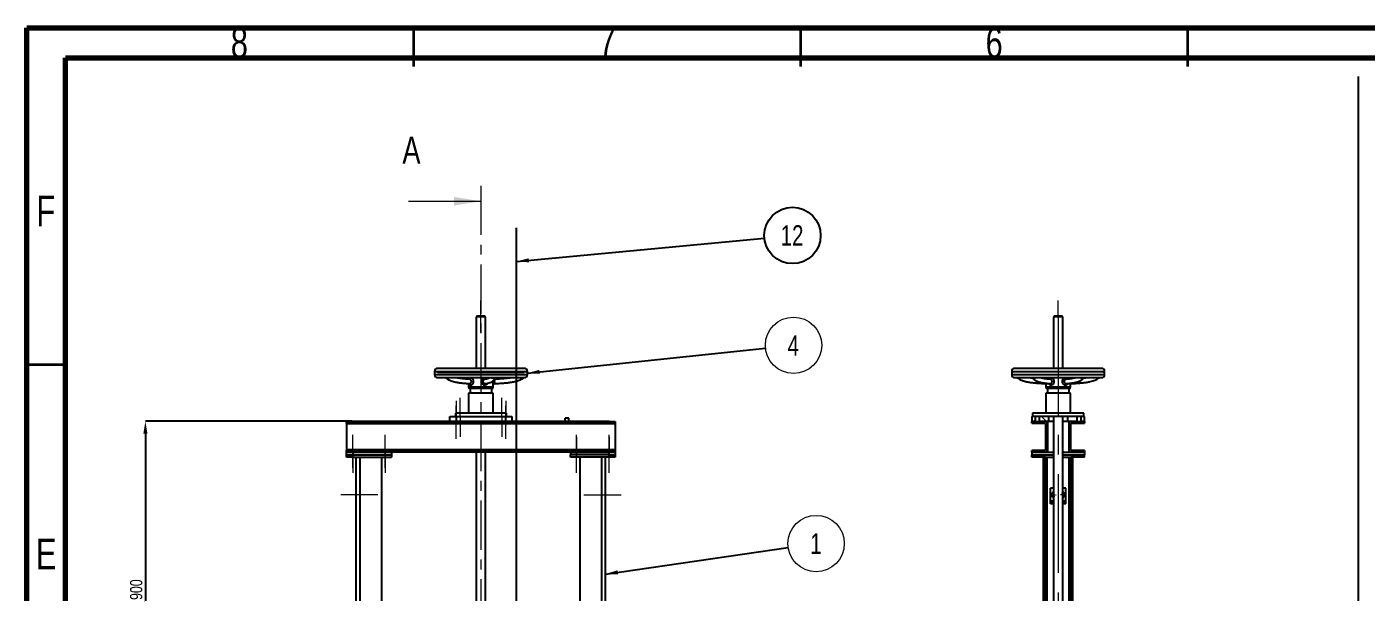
# Model space of a CAD drawing. Header units: millimetres. Extents: x 15 to 1268, y -316 to 292.
# Drawn here: x 442.2 to 615.3, y 216.2 to 289.2 of the extents above; entities that cross this region are included whole.
import ezdxf

# ---------------------------------------------------------------- set-up
doc = ezdxf.new("R2010")
doc.units = ezdxf.units.MM
doc.header["$PDSIZE"] = -1
doc.linetypes.add('CENTER', pattern=[10.16, 6.35, -1.27, 1.27, -1.27])
doc.linetypes.add('CENTERX2', pattern=[20.32, 12.7, -2.54, 2.54, -2.54])
doc.layers.add('BOLD', color=7, linetype='Continuous', lineweight=25)
doc.layers.add('FORMAT', color=7, linetype='Continuous')
doc.styles.add('SLDTEXTSTYLE0', font='TXT', dxfattribs={"width": 0.75})
doc.dimstyles.new('SLDDIMSTYLE0', dxfattribs={"dimtxt": 0.18, "dimasz": 1.5875, "dimexe": 0, "dimexo": 0.0625, "dimgap": 0, "dimtad": 0, "dimtih": 1, "dimtoh": 1, "dimdec": 0, "dimrnd": 1e-09, "dimzin": 0, "dimdsep": 46, "dimtxsty": 'Standard', "dimsah": 1, "dimcen": 0.09, "dimadec": 0, "dimazin": 0, "dimtfac": 1.5875, "dimtdec": 0, "dimtofl": 0, "dimtmove": 0, "dimatfit": 3, "dimfxl": 1, "dimfrac": 2, "dimtolj": 1, "dimtzin": 0, "dimarcsym": 0})
doc.dimstyles.new('SLDDIMSTYLE2', dxfattribs={"dimtxt": 1.5875, "dimasz": 1.5875, "dimexe": 0, "dimexo": 0.0625, "dimgap": 0.396875, "dimtad": 1, "dimdec": 0, "dimlfac": 25, "dimrnd": 1e-09, "dimzin": 12, "dimdsep": 46, "dimtxsty": 'SLDTEXTSTYLE0', "dimsah": 1, "dimcen": 0.09, "dimadec": 0, "dimazin": 3, "dimtfac": 1, "dimtdec": 0, "dimtofl": 0, "dimtmove": 0, "dimatfit": 3, "dimfxl": 1, "dimfrac": 2, "dimtolj": 1, "dimtzin": 12, "dimarcsym": 0})

# ---------------------------------------------------------------- blocks, each defined once
blk = doc.blocks.new('*D739')
at = {"layer": 'Defpoints', "color": 0}
for p in [(484.35, 238.3), (457.56, 202.3), (475.91, 202.3)]:
    blk.add_point(p, dxfattribs=at)
at = {"layer": 'FORMAT', "color": 0, "lineweight": -2}
for p, q in [((484.28, 238.3), (457.56, 238.3)), ((457.56, 236.71), (457.56, 203.88)), ((475.84, 202.3), (457.56, 202.3))]:
    blk.add_line(p, q, dxfattribs=at)
at = {"layer": 'FORMAT', "color": 0}
for points in [[(457.3, 236.71), (457.83, 236.71), (457.56, 238.3)], [(457.3, 203.88), (457.83, 203.88), (457.56, 202.3)]]:
    blk.add_solid(points, dxfattribs=at)
at = {"layer": 'FORMAT', "color": 0, "insert": (455.58, 216.57), "char_height": 1.587, "attachment_point": 2, "rotation": 90, "style": 'SLDTEXTSTYLE0'}
blk.add_mtext('\\A1;900', dxfattribs=at)
blk = doc.blocks.new('SW_NOTE_0_15')
at = {"color": 0, "linetype": 'Continuous', "lineweight": 0}
blk.add_circle((3.6, 0.52), 3.64, dxfattribs=at)
at = {"color": 0, "linetype": 'Continuous', "lineweight": 0, "insert": (3.58, 1.84), "char_height": 2.65, "attachment_point": 2, "style": 'SLDTEXTSTYLE0'}
blk.add_mtext('1', dxfattribs=at)
blk = doc.blocks.new('SW_NOTE_0_17')
at = {"color": 0, "linetype": 'Continuous', "lineweight": 0}
blk.add_circle((3.62, 0.38), 3.64, dxfattribs=at)
at = {"color": 0, "linetype": 'Continuous', "lineweight": 0, "insert": (3.59, 1.69), "char_height": 2.65, "attachment_point": 2, "style": 'SLDTEXTSTYLE0'}
blk.add_mtext('4', dxfattribs=at)
blk = doc.blocks.new('SW_NOTE_0_18')
at = {"layer": 'FORMAT', "color": 0}
blk.add_circle((3.62, 0.34), 3.64, dxfattribs=at)
at = {"layer": 'FORMAT', "color": 0, "insert": (3.57, 1.66), "char_height": 2.646, "attachment_point": 2, "style": 'SLDTEXTSTYLE0'}
blk.add_mtext('12', dxfattribs=at)
blk = doc.blocks.new('SW_HATCH_0')
at = {"color": 0, "linetype": 'Continuous', "lineweight": 18}
for p, q in [((5.49, 104.64), (6.13, 104)), ((9.71, 104), (9.47, 103.76)), ((9.28, 103.57), (9.04, 103.33)), ((6.24, 100.53), (5.98, 100.27)), ((5.96, 100.26), (5.71, 100)), ((10.44, 100.24), (10.2, 100)), ((8.29, 30), (8.44, 29.86)), ((6.84, 29.21), (7.02, 29.03)), ((8.26, 27.79), (8.44, 27.61)), ((8.65, 28.85), (8.44, 28.64)), ((6.64, 27.17), (6.92, 26.88)), ((8.85, 27.2), (9.17, 26.88)), ((9.49, 27.45), (9.24, 27.2)), ((8.11, 21.2), (8.35, 20.96)), ((7.02, 20.49), (6.78, 20.25)), ((7.02, 16), (6.78, 15.76)), ((7.02, 7.02), (6.78, 6.78)), ((9.04, 6.8), (9.28, 6.56)), ((10.02, 5.83), (10.26, 5.59)), ((6.42, 1.93), (6.18, 1.69)), ((7.02, 2.53), (6.78, 2.29)), ((0, 0), (-2.36, -2.36)), ((4.49, 0), (-2.36, -6.85)), ((13.47, 0), (10.64, -2.83)), ((17.64, -0.32), (5.96, -12)), ((4.98, -4), (-2.36, -11.34)), ((9.47, -4), (1.47, -12)), ((17.64, -4.81), (10.45, -12)), ((17.64, -9.31), (14.94, -12))]:
    blk.add_line(p, q, dxfattribs=at)
blk = doc.blocks.new('SW_CENTERMARKSYMBOL_0')
at = {"color": 0, "linetype": 'Continuous', "lineweight": 18}
for p, q in [((-0.2, 0), (-0.26, 0)), ((0, 0), (-0.1, 0)), ((0, 0.2), (0, 0.26)), ((0, 0), (0, 0.1)), ((0, 0), (0, -0.1)), ((0, 0), (0.1, 0)), ((0.2, 0), (0.26, 0)), ((0, -0.2), (0, -0.26))]:
    blk.add_line(p, q, dxfattribs=at)
blk = doc.blocks.new('SW_CENTERMARKSYMBOL_1')
at = {"color": 0, "linetype": 'Continuous', "lineweight": 18}
for p, q in [((-0.2, 0), (-0.26, 0)), ((0, 0), (-0.1, 0)), ((0, 0.2), (0, 0.26)), ((0, 0), (0, 0.1)), ((0, 0), (0, -0.1)), ((0, 0), (0.1, 0)), ((0.2, 0), (0.26, 0)), ((0, -0.2), (0, -0.26))]:
    blk.add_line(p, q, dxfattribs=at)

msp = doc.modelspace()

# ---------------------------------------------------------------- linework, layer by layer
at = {"color": 7, "linetype": 'Continuous', "lineweight": 70}
for p, q in [((442.24263213, 2.10668072), (442.24263213, 289.10668072)), ((442.24263213, 289.10668072), (842.24263213, 289.10668072)), ((447.24263213, 8.24020573), (447.24263213, 285.24020573)), ((447.24263213, 285.24020573), (836.64510425, 285.24020573))]:
    msp.add_line(p, q, dxfattribs=at)
at = {"color": 7, "linetype": 'Continuous', "lineweight": 35}
for p, q in [((492.24263213, 284.10668072), (492.24263213, 289.10668072)), ((542.24263213, 284.10668072), (542.24263213, 289.10668072)), ((592.24263213, 284.10668072), (592.24263213, 289.10668072)), ((447.24263213, 245.60668072), (442.24263213, 245.60668072))]:
    msp.add_line(p, q, dxfattribs=at)
at = {"color": 7, "linetype": 'CENTER', "lineweight": 18}
msp.add_line((500.9067423, 268.70829502), (500.9067423, 105.87891127), dxfattribs=at)
at = {"color": 7, "linetype": 'Continuous', "lineweight": 18}
msp.add_line((491.5710064, 266.70829502), (500.9067423, 266.70829502), dxfattribs=at)
at = {"color": 7, "linetype": 'CENTERX2', "lineweight": 18}
for p, q in [((500.9067423, 249.77658999), (500.9067423, 253.89658999)), ((575.47331123, 251.77658999), (575.47331123, 253.89658999)), ((575.47331123, 251.77658999), (575.47331123, 159.49658999)), ((506.5067423, 244.53632802), (495.3067423, 244.53632802)), ((497.7067423, 240.93632802), (497.7067423, 238.29632802)), ((498.2067423, 238.93632802), (498.2067423, 241.33632802)), ((503.6067423, 238.93632802), (503.6067423, 241.33632802)), ((504.1067423, 240.93632802), (504.1067423, 238.29632802)), ((497.7067423, 236.05632802), (497.7067423, 240.29632802)), ((498.2067423, 238.93632802), (498.2067423, 236.29632802)), ((503.6067423, 238.93632802), (503.6067423, 236.29632802)), ((504.1067423, 236.05632802), (504.1067423, 240.29632802)), ((497.7067423, 236.05632802), (497.7067423, 238.29632802)), ((504.1067423, 236.05632802), (504.1067423, 238.29632802)), ((484.3467423, 232.29632802), (484.3467423, 236.53632802)), ((484.3467423, 234.29632802), (484.3467423, 236.53632802)), ((488.5467423, 232.29632802), (488.5467423, 236.53632802)), ((488.5467423, 234.29632802), (488.5467423, 236.53632802)), ((513.2667423, 232.29632802), (513.2667423, 236.53632802)), ((513.2667423, 232.29632802), (513.2667423, 236.53632802)), ((513.2667423, 236.29632802), (513.2667423, 233.97632802)), ((517.4667423, 232.29632802), (517.4667423, 236.53632802)), ((517.4667423, 232.29632802), (517.4667423, 236.53632802)), ((517.4667423, 236.29632802), (517.4667423, 233.97632802)), ((484.3467423, 234.29632802), (484.3467423, 233.97632802)), ((484.3467423, 233.97632802), (484.3467423, 231.65632802)), ((488.5467423, 234.29632802), (488.5467423, 233.97632802)), ((488.5467423, 233.97632802), (488.5467423, 231.65632802)), ((513.2667423, 231.65632802), (513.2667423, 233.97632802)), ((517.4667423, 231.65632802), (517.4667423, 233.97632802)), ((487.60607941, 228.81632802), (482.8067423, 228.81632802)), ((514.20740518, 228.81632802), (519.0067423, 228.81632802))]:
    msp.add_line(p, q, dxfattribs=at)
at = {"color": 7, "linetype": 'Continuous', "lineweight": 25}
for p, q in [((500.4267423, 251.89658999), (500.3067423, 251.77658999)), ((500.3067423, 251.77658999), (500.3067423, 245.13632802)), ((501.5067423, 251.77658999), (500.3067423, 251.77658999)), ((500.4267423, 251.89658999), (501.3867423, 251.89658999)), ((501.5067423, 251.77658999), (501.3867423, 251.89658999)), ((501.5067423, 245.13632802), (501.5067423, 251.77658999)), ((574.99331123, 251.89658999), (574.87331123, 251.77658999)), ((574.87331123, 251.77658999), (574.87331123, 245.13632802)), ((576.07331123, 251.77658999), (574.87331123, 251.77658999)), ((574.99331123, 251.89658999), (575.95331123, 251.89658999)), ((576.07331123, 251.77658999), (575.95331123, 251.89658999)), ((576.07331123, 245.13632802), (576.07331123, 251.77658999)), ((494.9067423, 244.73632802), (494.9067423, 244.33632802)), ((506.5067423, 245.13632802), (495.3067423, 245.13632802)), ((506.9067423, 244.33632802), (506.9067423, 244.73632802)), ((569.47331123, 244.73632802), (569.47331123, 244.33632802)), ((581.07331123, 245.13632802), (569.87331123, 245.13632802)), ((581.47331123, 244.33632802), (581.47331123, 244.73632802)), ((495.3067423, 243.93632802), (496.38703552, 243.93632802)), ((496.38703552, 243.93632802), (502.62628462, 243.93632802)), ((499.3067423, 243.93632802), (499.3067423, 243.73260758)), ((499.3067423, 243.17580267), (499.3067423, 242.73632802)), ((499.5067423, 242.53632802), (499.5067423, 241.93632802)), ((500.9067423, 242.53632802), (499.5067423, 242.53632802)), ((502.3067423, 242.53632802), (500.9067423, 242.53632802)), ((502.3067423, 241.93632802), (502.3067423, 242.53632802)), ((502.5067423, 242.73632802), (502.5067423, 242.96740554)), ((502.62628462, 243.93632802), (506.5067423, 243.93632802)), ((502.77098436, 243.90265149), (502.76998409, 243.90039582)), ((502.77024594, 243.90008196), (502.7717135, 243.90208236)), ((569.87331123, 243.93632802), (572.21069624, 243.93632802)), ((572.21069624, 243.93632802), (578.76363531, 243.93632802)), ((573.87331123, 243.93632802), (573.87331123, 243.7810784)), ((573.87331123, 243.22038161), (573.87331123, 242.73632802)), ((574.07331123, 242.53632802), (574.07331123, 241.93632802)), ((576.87331123, 242.53632802), (574.07331123, 242.53632802)), ((576.87331123, 241.93632802), (576.87331123, 242.53632802)), ((577.07331123, 243.7810784), (577.07331123, 243.93632802)), ((577.07331123, 242.73632802), (577.07331123, 243.22038161)), ((578.76363531, 243.93632802), (581.07331123, 243.93632802)), ((499.3067423, 241.93632802), (499.3067423, 239.33632802)), ((502.5067423, 241.93632802), (499.3067423, 241.93632802)), ((502.5067423, 239.33632802), (502.5067423, 241.93632802)), ((573.87331123, 241.93632802), (573.87331123, 239.33632802)), ((577.07331123, 241.93632802), (573.87331123, 241.93632802)), ((577.07331123, 239.33632802), (577.07331123, 241.93632802)), ((496.9067423, 238.29632802), (496.9067423, 238.93632802)), ((496.9067423, 238.93632802), (497.7067423, 238.93632802)), ((497.6067423, 239.33632802), (497.6067423, 238.93632802)), ((504.2067423, 239.33632802), (497.6067423, 239.33632802)), ((497.7067423, 238.93632802), (497.7067423, 238.29632802)), ((497.7067423, 238.93632802), (504.1067423, 238.93632802)), ((504.1067423, 238.29632802), (504.1067423, 238.93632802)), ((504.1067423, 238.93632802), (504.9067423, 238.93632802)), ((504.2067423, 238.93632802), (504.2067423, 239.33632802)), ((504.9067423, 238.93632802), (504.9067423, 238.29632802)), ((572.07331123, 238.93632802), (572.07331123, 238.29632802)), ((572.17331123, 238.93632802), (572.07331123, 238.93632802)), ((572.17331123, 239.33632802), (572.17331123, 238.93632802)), ((578.77331123, 239.33632802), (572.17331123, 239.33632802)), ((578.77331123, 238.93632802), (572.17331123, 238.93632802)), ((572.53331123, 238.29632802), (572.53331123, 238.93632802)), ((573.01331123, 238.93632802), (573.01331123, 238.29632802)), ((574.27331123, 238.29632802), (574.27331123, 238.93632802)), ((574.87331123, 238.93632802), (574.87331123, 162.01658999)), ((576.07331123, 162.01658999), (576.07331123, 238.93632802)), ((576.67331123, 238.93632802), (576.67331123, 238.29632802)), ((577.93331123, 238.29632802), (577.93331123, 238.93632802)), ((578.41331123, 238.93632802), (578.41331123, 238.29632802)), ((578.77331123, 238.93632802), (578.77331123, 239.33632802)), ((578.87331123, 238.93632802), (578.77331123, 238.93632802)), ((578.87331123, 238.29632802), (578.87331123, 238.93632802)), ((483.5467423, 238.05632802), (483.5467423, 238.29632802)), ((483.5467423, 238.29632802), (484.3467423, 238.29632802)), ((484.3467423, 238.05632802), (483.5467423, 238.05632802)), ((483.5467423, 238.05632802), (483.5467423, 237.97632802)), ((518.2667423, 237.97632802), (483.5467423, 237.97632802)), ((483.5467423, 237.97632802), (483.5467423, 234.61632802)), ((484.3467423, 238.29632802), (484.3467423, 238.05632802)), ((517.4667423, 238.29632802), (484.3467423, 238.29632802)), ((517.4667423, 238.05632802), (484.3467423, 238.05632802)), ((497.7067423, 238.29632802), (504.1067423, 238.29632802)), ((512.2667423, 238.69632802), (511.7867423, 238.69632802)), ((511.7867423, 238.29632802), (511.7867423, 238.69632802)), ((512.2667423, 238.29632802), (512.2667423, 238.69632802)), ((517.4667423, 238.05632802), (517.4667423, 238.29632802)), ((517.4667423, 238.29632802), (518.2667423, 238.29632802)), ((518.2667423, 238.05632802), (517.4667423, 238.05632802)), ((518.2667423, 238.29632802), (518.2667423, 238.05632802)), ((518.2667423, 238.05632802), (518.2667423, 237.97632802)), ((518.2667423, 237.97632802), (518.2667423, 234.61632802)), ((572.53331123, 238.29632802), (572.07331123, 238.29632802)), ((572.07331123, 238.05632802), (572.07331123, 238.29632802)), ((572.07331123, 238.29632802), (573.75331123, 238.29632802)), ((572.07331123, 238.05632802), (573.75331123, 238.05632802)), ((574.27331123, 238.29632802), (573.01331123, 238.29632802)), ((573.83331123, 237.97632802), (573.83331123, 234.61632802)), ((574.07331123, 238.29632802), (574.07331123, 237.97632802)), ((574.07331123, 237.97632802), (574.07331123, 234.61632802)), ((574.87331123, 238.29632802), (574.27331123, 238.29632802)), ((576.67331123, 238.29632802), (576.07331123, 238.29632802)), ((577.93331123, 238.29632802), (576.67331123, 238.29632802)), ((576.87331123, 237.97632802), (576.87331123, 238.29632802)), ((576.87331123, 234.61632802), (576.87331123, 237.97632802)), ((577.11331123, 234.61632802), (577.11331123, 237.97632802)), ((577.19331123, 238.29632802), (578.87331123, 238.29632802)), ((577.19331123, 238.05632802), (578.87331123, 238.05632802)), ((578.87331123, 238.29632802), (578.41331123, 238.29632802)), ((578.87331123, 238.29632802), (578.87331123, 238.05632802)), ((518.2667423, 234.61632802), (483.5467423, 234.61632802)), ((483.5467423, 234.61632802), (483.5467423, 234.53632802)), ((483.5467423, 234.29632802), (483.5467423, 234.53632802)), ((483.5467423, 234.53632802), (484.3467423, 234.53632802)), ((483.5467423, 233.97632802), (483.5467423, 234.29632802)), ((483.5467423, 234.29632802), (484.3467423, 234.29632802)), ((483.5467423, 233.65632802), (483.5467423, 233.97632802)), ((483.5467423, 233.97632802), (484.3467423, 233.97632802)), ((484.3467423, 233.65632802), (483.5467423, 233.65632802)), ((484.3467423, 234.53632802), (484.3467423, 234.29632802)), ((517.4667423, 234.53632802), (484.3467423, 234.53632802)), ((484.3467423, 234.29632802), (484.3467423, 233.97632802)), ((484.3467423, 234.29632802), (489.3467423, 234.29632802)), ((517.4667423, 234.29632802), (484.3467423, 234.29632802)), ((484.3467423, 233.97632802), (484.3467423, 233.65632802)), ((484.3467423, 233.97632802), (489.3467423, 233.97632802)), ((484.3467423, 233.65632802), (489.3467423, 233.65632802)), ((484.8067423, 202.29632802), (484.8067423, 233.65632802)), ((488.0867423, 187.69632802), (488.0867423, 233.65632802)), ((489.3467423, 234.29632802), (489.3467423, 233.97632802)), ((489.3467423, 233.97632802), (489.3467423, 233.65632802)), ((500.3067423, 234.29632802), (500.3067423, 164.29658999)), ((501.5067423, 164.29658999), (501.5067423, 234.29632802)), ((512.4667423, 234.29632802), (517.4667423, 234.29632802)), ((512.4667423, 234.29632802), (512.4667423, 233.97632802)), ((512.4667423, 233.65632802), (512.4667423, 233.97632802)), ((517.4667423, 233.97632802), (512.4667423, 233.97632802)), ((517.4667423, 233.65632802), (512.4667423, 233.65632802)), ((513.7267423, 187.69632802), (513.7267423, 233.65632802)), ((517.0067423, 202.29632802), (517.0067423, 233.65632802)), ((517.4667423, 234.29632802), (517.4667423, 234.53632802)), ((517.4667423, 234.53632802), (518.2667423, 234.53632802)), ((517.4667423, 233.97632802), (517.4667423, 234.29632802)), ((517.4667423, 234.29632802), (518.2667423, 234.29632802)), ((517.4667423, 233.65632802), (517.4667423, 233.97632802)), ((517.4667423, 233.97632802), (518.2667423, 233.97632802)), ((518.2667423, 233.65632802), (517.4667423, 233.65632802)), ((518.2667423, 234.61632802), (518.2667423, 234.53632802)), ((518.2667423, 234.53632802), (518.2667423, 234.29632802)), ((518.2667423, 234.29632802), (518.2667423, 233.97632802)), ((518.2667423, 233.97632802), (518.2667423, 233.65632802)), ((572.07331123, 234.29632802), (572.07331123, 234.53632802)), ((573.75331123, 234.53632802), (572.07331123, 234.53632802)), ((572.07331123, 234.29632802), (572.07331123, 233.97632802)), ((573.75331123, 234.29632802), (572.07331123, 234.29632802)), ((573.69331123, 233.97632802), (572.07331123, 233.97632802)), ((572.07331123, 233.65632802), (572.07331123, 233.97632802)), ((572.07331123, 233.97632802), (574.87331123, 233.97632802)), ((573.69331123, 233.65632802), (572.07331123, 233.65632802)), ((573.57331123, 187.69632802), (573.57331123, 233.65632802)), ((573.69331123, 233.97632802), (573.69331123, 233.65632802)), ((573.81331123, 233.65632802), (573.69331123, 233.65632802)), ((573.75331123, 234.29632802), (574.07331123, 234.29632802)), ((573.81331123, 187.69632802), (573.81331123, 233.65632802)), ((573.81331123, 233.65632802), (574.05331123, 233.65632802)), ((574.05331123, 233.65632802), (574.87331123, 233.65632802)), ((574.07331123, 234.61632802), (574.07331123, 234.29632802)), ((574.07331123, 234.29632802), (574.87331123, 234.29632802)), ((576.07331123, 234.29632802), (576.87331123, 234.29632802)), ((576.07331123, 233.97632802), (578.87331123, 233.97632802)), ((576.07331123, 233.65632802), (576.89331123, 233.65632802)), ((576.87331123, 234.29632802), (576.87331123, 234.61632802)), ((576.87331123, 234.29632802), (577.19331123, 234.29632802)), ((576.89331123, 233.65632802), (577.13331123, 233.65632802)), ((577.13331123, 187.69632802), (577.13331123, 233.65632802)), ((577.25331123, 233.65632802), (577.13331123, 233.65632802)), ((578.87331123, 234.53632802), (577.19331123, 234.53632802)), ((578.87331123, 234.29632802), (577.19331123, 234.29632802)), ((577.25331123, 233.97632802), (577.25331123, 233.65632802)), ((578.87331123, 233.97632802), (577.25331123, 233.97632802)), ((578.87331123, 233.65632802), (577.25331123, 233.65632802)), ((577.37331123, 187.69632802), (577.37331123, 233.65632802)), ((578.87331123, 234.53632802), (578.87331123, 234.29632802)), ((578.87331123, 234.29632802), (578.87331123, 233.97632802)), ((578.87331123, 233.65632802), (578.87331123, 233.97632802)), ((574.87331123, 229.65632802), (574.47331123, 229.65632802)), ((574.47331123, 227.97632802), (574.47331123, 229.65632802)), ((576.47331123, 229.65632802), (576.07331123, 229.65632802)), ((576.47331123, 227.97632802), (576.47331123, 229.65632802)), ((574.47331123, 227.89632802), (574.47331123, 227.97632802)), ((574.87331123, 227.89632802), (574.47331123, 227.89632802)), ((574.47331123, 227.65632802), (574.47331123, 227.89632802)), ((574.87331123, 227.65632802), (574.47331123, 227.65632802)), ((576.47331123, 227.89632802), (576.07331123, 227.89632802)), ((576.47331123, 227.65632802), (576.07331123, 227.65632802)), ((576.47331123, 227.89632802), (576.47331123, 227.97632802)), ((576.47331123, 227.65632802), (576.47331123, 227.89632802))]:
    msp.add_line(p, q, dxfattribs=at)
at = {"color": 8, "linetype": 'Continuous', "lineweight": 25}
for p, q in [((494.9067423, 244.73632802), (506.9067423, 244.73632802)), ((494.9067423, 244.33632802), (506.9067423, 244.33632802)), ((569.47331123, 244.73632802), (581.47331123, 244.73632802)), ((569.47331123, 244.33632802), (581.47331123, 244.33632802)), ((499.3067423, 242.73632802), (500.9067423, 242.73632802)), ((500.9067423, 242.73632802), (502.5067423, 242.73632802)), ((573.87331123, 242.73632802), (577.07331123, 242.73632802)), ((485.2867423, 202.29632802), (485.2867423, 233.65632802)), ((516.5267423, 202.29632802), (516.5267423, 233.65632802)), ((574.05331123, 160.69658999), (574.05331123, 233.65632802)), ((576.89331123, 162.46325666), (576.89331123, 233.65632802)), ((574.87331123, 227.97632802), (574.47331123, 227.97632802)), ((576.47331123, 227.97632802), (576.07331123, 227.97632802))]:
    msp.add_line(p, q, dxfattribs=at)
at = {"color": 7, "linetype": 'Continuous', "lineweight": 25}
for centre, radius, start, end in [((495.3067423, 244.73632802), 0.4, 90, 180), ((495.3067423, 244.33632802), 0.4, 180, 270), ((506.5067423, 244.33632802), 0.4, 269.2426725671, 0), ((506.5067423, 244.73632802), 0.4, 0, 90), ((569.87331123, 244.73632802), 0.4, 90, 180), ((569.87331123, 244.33632802), 0.4, 180, 270), ((581.07331123, 244.73632802), 0.4, 0, 90), ((581.07331123, 244.33632802), 0.4, 270, 0), ((499.5067423, 242.73632802), 0.2, 180, 270), ((502.3067423, 242.73632802), 0.2, 270, 0), ((506.49881181, 243.73638043), 0.2, 91.3117486907, 128.9642204024), ((574.07331123, 242.73632802), 0.2, 180, 270), ((576.87331123, 242.73632802), 0.2, 270, 0), ((573.75331123, 237.97632802), 0.32, 0, 90), ((573.75331123, 237.97632802), 0.08, 0, 90), ((577.19331123, 237.97632802), 0.32, 90, 180), ((577.19331123, 237.97632802), 0.08, 90, 180), ((573.75331123, 234.61632802), 0.32, 270, 0), ((573.75331123, 234.61632802), 0.08, 270, 0), ((577.19331123, 234.61632802), 0.32, 180, 270), ((577.19331123, 234.61632802), 0.08, 180, 270), ((574.97331123, 228.81632802), 0.36, 106.1276202132, 253.8723797868), ((574.97331123, 228.81632802), 0.2, 120, 240), ((574.97331123, 228.81632802), 0.16, 128.6821874535, 231.3178125465), ((575.97331123, 228.81632802), 0.36, 286.1276202132, 73.8723797868), ((575.97331123, 228.81632802), 0.2, 300, 60), ((575.97331123, 228.81632802), 0.16, 308.6821874535, 51.3178125465)]:
    msp.add_arc(centre, radius, start, end, dxfattribs=at)
for points, knots in [([(496.3428828, 243.93652814), (496.34259545, 243.93653839), (496.34146839, 243.93657858), (496.34811191, 243.93616872), (496.36519042, 243.93337009), (496.39250081, 243.92500073), (496.42344445, 243.90989475), (496.44201006, 243.89335174), (496.45081491, 243.88550613)], [0, 0, 0, 0, 0.0526438134, 0.2064785619, 0.3648509059, 0.5551032439, 0.7890051382, 1, 1, 1, 1]), ([(496.34329846, 243.93654578), (496.34301954, 243.93655559), (496.34184751, 243.93659678), (496.34832993, 243.93620618), (496.36522938, 243.93344486), (496.39238456, 243.92516713), (496.42344473, 243.91005535), (496.44219569, 243.8934172), (496.45120108, 243.88542652)], [0, 0, 0, 0, 0.0486407817, 0.2043920414, 0.3630369288, 0.5522807044, 0.7849769824, 1, 1, 1, 1]), ([(496.45161502, 243.88596873), (496.48444291, 243.85668105), (496.5614988, 243.78793497), (496.68632325, 243.70483601), (496.81556862, 243.63353098), (496.92883718, 243.58104059), (497.02654289, 243.54142727), (497.11786728, 243.50812666), (497.20890539, 243.47809509), (497.31189654, 243.44748468), (497.4286482, 243.41639373), (497.56762609, 243.38371334), (497.73198461, 243.35007647), (497.90282295, 243.3200749), (498.07792518, 243.2932864), (498.25457659, 243.26944718), (498.45207412, 243.24618704), (498.67264806, 243.22372006), (498.9187584, 243.20235065), (499.18163905, 243.18282925), (499.36275272, 243.17212574), (499.45276325, 243.16680628)], [0, 0, 0, 0, 0.03828743, 0.0898709225, 0.1334109321, 0.1720280102, 0.2045740232, 0.2313808735, 0.2635726458, 0.2956161737, 0.3339766024, 0.3794888251, 0.4331645543, 0.4962144113, 0.5477740373, 0.6054409735, 0.6698807101, 0.7418283549, 0.8220973458, 0.9115852979, 1, 1, 1, 1]), ([(499.45039342, 243.7237618), (499.42850094, 243.7249528), (499.31246922, 243.73126517), (499.11287997, 243.74509121), (498.86092593, 243.76481937), (498.63715865, 243.78563113), (498.42519893, 243.80846493), (498.22609845, 243.8335525), (498.04054106, 243.86095253), (497.88233792, 243.88821485), (497.7555897, 243.91246352), (497.68177896, 243.92947593), (497.65205024, 243.93632802)], [0, 0, 0, 0, 0.0361865826, 0.1917914631, 0.3304122971, 0.4537377914, 0.5633078092, 0.6830426361, 0.7858909279, 0.8739984542, 0.9492504181, 1, 1, 1, 1]), ([(499.47068142, 243.72940454), (499.47068483, 243.72941111), (499.47069428, 243.72942932), (499.46154773, 243.72397906), (499.44947979, 243.72358222), (499.44972636, 243.72348628), (499.44975167, 243.72347643)], [0, 0, 0, 0, 0.20728119, 0.5741250274, 0.9562827922, 1, 1, 1, 1]), ([(499.45327711, 243.16646594), (499.45386375, 243.16645736), (499.45647444, 243.16641922), (499.46591499, 243.1640685), (499.47082069, 243.15952356), (499.46959185, 243.16088413), (499.46952981, 243.16095282)], [0, 0, 0, 0, 0.1267862774, 0.5642277698, 0.9780008361, 1, 1, 1, 1]), ([(502.06856376, 243.93632802), (502.05878395, 243.92910869), (502.03579724, 243.9121402), (501.99617727, 243.88840865), (501.94897738, 243.86363018), (501.89571446, 243.83979421), (501.83530118, 243.81654062), (501.76491316, 243.79355329), (501.68955208, 243.77289286), (501.60978905, 243.75422836), (501.52625503, 243.73765891), (501.46149327, 243.72615343), (501.42415965, 243.72086234), (501.41837898, 243.72004307)], [0, 0, 0, 0, 0.0544013056, 0.1278662465, 0.2096379275, 0.2942760123, 0.3880704959, 0.4947174598, 0.6165499403, 0.7242296033, 0.8435883349, 0.9757815031, 1, 1, 1, 1]), ([(501.50389566, 243.1700272), (501.5433461, 243.17615806), (501.62233212, 243.18843301), (501.73773756, 243.21131056), (501.84577987, 243.23657624), (501.94275602, 243.26334906), (502.03703727, 243.29358645), (502.12848115, 243.32782881), (502.2186523, 243.36764398), (502.30476342, 243.41223001), (502.38805845, 243.46311245), (502.4671829, 243.52083142), (502.52472317, 243.57053985), (502.56552243, 243.61017039), (502.59477105, 243.640703), (502.62945634, 243.6801023), (502.67096128, 243.73290228), (502.7199829, 243.80373787), (502.75313342, 243.86661153), (502.77073793, 243.90000043)], [0, 0, 0, 0, 0.0978149016, 0.1958409069, 0.2830470553, 0.3605470255, 0.4293426401, 0.5077565567, 0.5759123997, 0.6384355146, 0.7033750341, 0.7619662571, 0.8121175262, 0.8314357497, 0.8536266718, 0.8783392224, 0.9104647763, 0.9524525367, 1, 1, 1, 1]), ([(502.50719409, 242.9674114), (502.50735374, 242.97574585), (502.50778049, 242.99802501), (502.51707874, 243.03458585), (502.5359943, 243.0740922), (502.56435392, 243.10953281), (502.60052478, 243.13856453), (502.6444716, 243.15819065), (502.6780512, 243.16714744), (502.69599432, 243.1661921), (502.69721076, 243.16612734)], [0, 0, 0, 0, 0.0823136134, 0.2200358606, 0.3690536698, 0.5125422594, 0.6656592891, 0.8223496299, 0.9879564072, 1, 1, 1, 1]), ([(502.7157978, 243.72481113), (502.70444176, 243.72398235), (502.68782767, 243.72276983), (502.67193839, 243.7273388), (502.66690971, 243.7287848)], [0, 0, 0, 0, 0.6835178588, 1, 1, 1, 1]), ([(502.69727569, 243.16668858), (502.8113847, 243.17215056), (503.04012181, 243.18309938), (503.37067141, 243.20309078), (503.67764601, 243.22486918), (503.95037697, 243.24762134), (504.20887577, 243.27259521), (504.45196518, 243.2998775), (504.67881705, 243.32957332), (504.87253187, 243.35880976), (505.0285127, 243.38560118), (505.1559515, 243.40995684), (505.27311932, 243.43440547), (505.40484925, 243.46476637), (505.55879743, 243.50502094), (505.74639178, 243.56230316), (505.96214431, 243.64319175), (506.15460668, 243.74054627), (506.29169024, 243.82766487), (506.3494837, 243.87472633), (506.37207029, 243.89311869)], [0, 0, 0, 0, 0.0903369974, 0.1810849556, 0.2618602332, 0.333689938, 0.3974962921, 0.4672202409, 0.5271149068, 0.578404291, 0.6221293595, 0.6522574912, 0.6809990634, 0.7167734094, 0.7591470077, 0.8068020411, 0.8718391535, 0.9410964667, 0.97697957, 1, 1, 1, 1]), ([(504.94620912, 243.93632802), (504.90517537, 243.9288924), (504.7974012, 243.90936293), (504.60988922, 243.88114085), (504.3698192, 243.84949788), (504.10998512, 243.8208854), (503.83105914, 243.79487442), (503.5341292, 243.77129406), (503.19739808, 243.74906101), (502.92020047, 243.73315404), (502.75468826, 243.72584397), (502.71572983, 243.72412331)], [0, 0, 0, 0, 0.0557967894, 0.1465489694, 0.2536838621, 0.3797849807, 0.4962883512, 0.6285057164, 0.7783238506, 0.9478216464, 1, 1, 1, 1]), ([(502.77254613, 243.90189464), (502.77396491, 243.90495919), (502.77833025, 243.9143883), (502.79300467, 243.93024161), (502.80321471, 243.93620247), (502.80702128, 243.93842483)], [0, 0, 0, 0, 0.2319421981, 0.7136483133, 1, 1, 1, 1]), ([(506.37623974, 243.8935848), (506.38088221, 243.8973667), (506.39352866, 243.90766891), (506.41629807, 243.91919647), (506.4414802, 243.92852888), (506.46339809, 243.93347902), (506.47944769, 243.93550407), (506.48935068, 243.93607883), (506.49215596, 243.93614669), (506.49278726, 243.93616196)], [0, 0, 0, 0, 0.1400260104, 0.3814414466, 0.592569551, 0.7692503819, 0.904313576, 0.978466908, 1, 1, 1, 1]), ([(570.14758473, 243.93637283), (570.14752113, 243.93637709), (570.14740232, 243.93638505), (570.15205376, 243.93620857), (570.16148331, 243.93546579), (570.18069265, 243.93278336), (570.21086103, 243.92430547), (570.24252273, 243.90983173), (570.26015762, 243.89434831), (570.26660142, 243.88869066)], [0, 0, 0, 0, 0.0948800979, 0.1772291081, 0.2459825944, 0.3565191655, 0.5608086177, 0.8395191071, 1, 1, 1, 1]), ([(570.26794915, 243.8900556), (570.30259595, 243.86236143), (570.38909427, 243.79322089), (570.53451874, 243.70722337), (570.69769536, 243.6286248), (570.85700617, 243.56602308), (571.01573708, 243.51365583), (571.17154432, 243.46976548), (571.32680652, 243.43184682), (571.49283235, 243.39641875), (571.68372305, 243.36110708), (571.91107357, 243.32522878), (572.14379288, 243.29437539), (572.37767052, 243.26769765), (572.60754307, 243.24481211), (572.8641005, 243.2227087), (573.15017727, 243.20167926), (573.45505155, 243.18248395), (573.66495939, 243.17193907), (573.76896739, 243.16671415)], [0, 0, 0, 0, 0.0358969846, 0.0896195012, 0.1371945968, 0.1840291111, 0.2300693985, 0.2748035239, 0.3176255509, 0.3622858833, 0.4155119581, 0.4786926488, 0.5534417025, 0.6106347866, 0.6744613567, 0.745635294, 0.8249455477, 0.9132616327, 1, 1, 1, 1]), ([(572.20798989, 243.84719031), (572.15124705, 243.85447186), (572.04342182, 243.86830857), (571.89233241, 243.89073182), (571.75987168, 243.91287381), (571.67568429, 243.92753255), (571.6352676, 243.93582187), (571.63279977, 243.93632802)], [0, 0, 0, 0, 0.2946716114, 0.5599479039, 0.7868327457, 0.9869840855, 1, 1, 1, 1]), ([(572.08941795, 243.93783654), (572.0891103, 243.93786716), (572.08762889, 243.9380146), (572.09605417, 243.93677133), (572.11591692, 243.93017962), (572.14648912, 243.9141376), (572.16513835, 243.8945444), (572.17483619, 243.88435568)], [0, 0, 0, 0, 0.0513467306, 0.2472460873, 0.4530928746, 0.7156008862, 1, 1, 1, 1]), ([(572.17610258, 243.88563699), (572.18813128, 243.87069464), (572.22039889, 243.83061102), (572.2732325, 243.7793333), (572.3332708, 243.72607533), (572.39203826, 243.6800664), (572.47174567, 243.62424583), (572.57640179, 243.56196683), (572.70195445, 243.50052628), (572.8245261, 243.45050103), (572.92640087, 243.41485338), (573.00526437, 243.39014729), (573.07092152, 243.3711025), (573.14312505, 243.35165952), (573.23479524, 243.32912573), (573.33629582, 243.30682846), (573.44569393, 243.2852765), (573.56068358, 243.26490806), (573.69305755, 243.24410235), (573.84479932, 243.22320324), (574.01816514, 243.2026489), (574.20724945, 243.18336189), (574.33869274, 243.17266958), (574.40470726, 243.1672996)], [0, 0, 0, 0, 0.0188104093, 0.0504598769, 0.075485733, 0.1019253786, 0.1302518594, 0.1821765468, 0.2400011083, 0.2946726738, 0.3418232333, 0.372805857, 0.3979340452, 0.4287481213, 0.4693241763, 0.5208628819, 0.5652271637, 0.6166436028, 0.6759004406, 0.7439046606, 0.8216941257, 0.910449771, 1, 1, 1, 1]), ([(574.4289625, 243.72305492), (574.41787195, 243.72388295), (574.34457827, 243.72935511), (574.21712563, 243.74127729), (574.05347668, 243.75827689), (573.91080535, 243.7755793), (573.7868126, 243.79266327), (573.67388898, 243.81017834), (573.57211765, 243.82790965), (573.4815319, 243.84558476), (573.40760578, 243.86146045), (573.34815686, 243.87531933), (573.28982231, 243.88980599), (573.22239343, 243.9081696), (573.16685379, 243.92387333), (573.13479957, 243.93507544), (573.13121539, 243.93632802)], [0, 0, 0, 0, 0.0250916728, 0.1658224383, 0.289173822, 0.397014128, 0.4910044792, 0.5726146165, 0.6560106517, 0.7253499562, 0.7822508525, 0.8280554727, 0.8646696233, 0.9199807129, 0.9910525565, 1, 1, 1, 1]), ([(573.76888333, 243.16526545), (573.77936706, 243.16465449), (573.80424375, 243.16320477), (573.84098133, 243.14638244), (573.86536909, 243.12748907), (573.87206342, 243.11890167), (573.87331123, 243.117301)], [0, 0, 0, 0, 0.2584659127, 0.6133101795, 0.9279218838, 1, 1, 1, 1]), ([(577.81540707, 243.93632802), (577.81182289, 243.93507544), (577.77976867, 243.92387333), (577.72422903, 243.9081696), (577.65680015, 243.88980599), (577.5984656, 243.87531933), (577.53901668, 243.86146045), (577.46509056, 243.84558476), (577.3745048, 243.82790965), (577.27273348, 243.81017834), (577.15980985, 243.79266328), (577.03581711, 243.77557925), (576.89314574, 243.75827711), (576.72949698, 243.74127629), (576.60175923, 243.72933131), (576.52817997, 243.72383931), (576.51680405, 243.7229902)], [0, 0, 0, 0, 0.0089416711, 0.0799676621, 0.1352430674, 0.1718335961, 0.2176086653, 0.2744728515, 0.3437674213, 0.427109653, 0.508667139, 0.6025968517, 0.7103675838, 0.8336393865, 0.9742793586, 1, 1, 1, 1]), ([(576.54212294, 243.16731722), (576.60806824, 243.17268168), (576.73944232, 243.18336857), (576.92845732, 243.20264899), (577.10182314, 243.22320322), (577.2535649, 243.24410235), (577.38593888, 243.26490806), (577.50092852, 243.2852765), (577.61032664, 243.30682846), (577.71182722, 243.32912573), (577.80349741, 243.35165952), (577.87570094, 243.3711025), (577.94135808, 243.39014729), (578.0202216, 243.41485338), (578.12209628, 243.45050099), (578.24466838, 243.50052644), (578.37021925, 243.56196621), (578.47717486, 243.62561275), (578.56103486, 243.68468256), (578.62663803, 243.73697289), (578.68837961, 243.7937309), (578.73663022, 243.84239859), (578.76281325, 243.87517107), (578.77089558, 243.88528747)], [0, 0, 0, 0, 0.0894592656, 0.178217838, 0.2560098686, 0.3240163314, 0.3832751235, 0.4346932583, 0.4790590032, 0.5305994085, 0.5711768018, 0.6019918941, 0.627120911, 0.6581045565, 0.7052566711, 0.7599300396, 0.8177565081, 0.869682908, 0.9010371754, 0.9300871342, 0.9589254822, 0.9873208751, 1, 1, 1, 1]), ([(577.07331123, 243.11721515), (577.07478348, 243.11908063), (577.08210402, 243.12835644), (577.10771518, 243.14762928), (577.14360596, 243.16331579), (577.16757105, 243.16481031), (577.17773766, 243.16544433)], [0, 0, 0, 0, 0.0823701224, 0.4095727263, 0.7495254154, 1, 1, 1, 1]), ([(577.17787729, 243.16672578), (577.28181121, 243.17194705), (577.49164496, 243.18248836), (577.79644519, 243.20167932), (578.08252196, 243.22270868), (578.33907939, 243.24481211), (578.56895194, 243.26769765), (578.80282956, 243.29437538), (579.03554898, 243.32522879), (579.26289916, 243.36110706), (579.45379083, 243.39641881), (579.67258023, 243.44310656), (579.93622885, 243.51167645), (580.19822692, 243.60426278), (580.41210964, 243.70721192), (580.55761151, 243.79327791), (580.64418802, 243.86248263), (580.67891352, 243.89024037)], [0, 0, 0, 0, 0.0866791439, 0.1749978339, 0.2543104271, 0.3254864638, 0.3893149166, 0.4465096877, 0.5212609463, 0.5844435006, 0.6376711454, 0.6823327953, 0.7698782854, 0.8627194694, 0.9102959683, 0.9640200696, 1, 1, 1, 1]), ([(579.31241812, 243.93632802), (579.27233042, 243.92867992), (579.16902424, 243.90897075), (578.98999424, 243.88092425), (578.83887585, 243.85901812), (578.75114561, 243.84889715), (578.73893567, 243.84748856)], [0, 0, 0, 0, 0.210994647, 0.5437340979, 0.9364987515, 1, 1, 1, 1]), ([(578.77171127, 243.88441171), (578.78184551, 243.89494445), (578.80089999, 243.91474819), (578.83097303, 243.93033713), (578.84278158, 243.93386028), (578.84759995, 243.93529787)], [0, 0, 0, 0, 0.4021005267, 0.756032799, 1, 1, 1, 1]), ([(580.67977122, 243.88932281), (580.68649906, 243.89488365), (580.70148594, 243.90727091), (580.72726743, 243.92039303), (580.75319924, 243.92961645), (580.77469238, 243.93419182), (580.78942914, 243.93586564), (580.79666234, 243.93629942), (580.79998643, 243.93640778), (580.80015123, 243.93640794), (580.80024048, 243.93640803)], [0, 0, 0, 0, 0.1651114669, 0.3678009051, 0.5449732872, 0.6891792864, 0.7931862365, 0.8599763828, 0.9241700689, 1, 1, 1, 1])]:
    msp.add_open_spline(points, degree=3, knots=knots, dxfattribs=at)
at = {"color": 8, "linetype": 'Continuous', "lineweight": 25}
for points, knots in [([(496.91205102, 243.93632802), (496.9076889, 243.93344766), (496.8916799, 243.92287674), (496.85345589, 243.90837873), (496.79784146, 243.89378477), (496.73325679, 243.8858966), (496.66789841, 243.88355859), (496.61052683, 243.88522604), (496.56139597, 243.88813853), (496.51836044, 243.89099113), (496.4892919, 243.89209417), (496.46974576, 243.89165258), (496.45806541, 243.89051633), (496.4502399, 243.88819347), (496.45121435, 243.88681462), (496.45172688, 243.88608939)], [0, 0, 0, 0, 0.0275147789, 0.100979133, 0.2083770909, 0.3187021732, 0.4245144623, 0.5328097675, 0.6057458781, 0.6810006154, 0.7750383938, 0.8042102387, 0.8653751331, 0.9291916348, 1, 1, 1, 1]), ([(499.43479544, 243.72462493), (499.44688173, 243.76226417), (499.46546774, 243.82014495), (499.50459093, 243.87405386), (499.53983961, 243.90499466), (499.58035005, 243.92201735), (499.62434808, 243.92537139), (499.67072894, 243.91425738), (499.71789989, 243.89007398), (499.76419787, 243.85289515), (499.80849351, 243.80369898), (499.84822421, 243.74357851), (499.88176805, 243.67406163), (499.90660792, 243.59781637), (499.92483599, 243.50117725), (499.92667463, 243.3775817), (499.89591532, 243.2367864), (499.83259425, 243.10973092), (499.76152512, 243.03020266), (499.69966013, 242.9887295), (499.65210465, 242.96964971), (499.6060579, 242.96464761), (499.56282784, 242.97329088), (499.52417882, 242.99615417), (499.49014252, 243.03190921), (499.46216448, 243.0806455), (499.44315297, 243.12682162), (499.43553736, 243.15877939), (499.43333935, 243.16800299)], [0, 0, 0, 0, 0.0619060685, 0.0951977647, 0.1284711564, 0.1613020064, 0.19412521, 0.226539233, 0.2589650503, 0.2923647171, 0.3257820909, 0.3610210102, 0.396270088, 0.4319650932, 0.467660145, 0.5244962003, 0.590163367, 0.653846094, 0.718099039, 0.7509979339, 0.7838849955, 0.8168599398, 0.8498359348, 0.8832472742, 0.9166720136, 0.951301994, 0.9859448565, 1, 1, 1, 1]), ([(499.45298192, 243.17093902), (499.46377887, 243.16960257), (499.4941104, 243.16584811), (499.55370571, 243.19551632), (499.61648367, 243.25015505), (499.66428424, 243.32366307), (499.68695789, 243.40504739), (499.68252062, 243.49257559), (499.64910913, 243.57830705), (499.58921046, 243.65497269), (499.51990644, 243.70445594), (499.46968905, 243.72751296), (499.45084668, 243.72318555), (499.45041643, 243.72308674)], [0, 0, 0, 0, 0.0624883134, 0.1755465437, 0.2812084977, 0.3791668025, 0.4742681128, 0.5552751588, 0.6606388391, 0.7723473423, 0.8847321018, 0.9973680045, 1, 1, 1, 1]), ([(500.95916914, 243.42982211), (500.95910942, 243.43312834), (500.95815536, 243.4859512), (500.97341679, 243.58835474), (501.03758394, 243.72447677), (501.12304202, 243.81818271), (501.20713468, 243.87417557), (501.27636213, 243.90496292), (501.34878844, 243.92202441), (501.42143766, 243.92537472), (501.49181871, 243.91423738), (501.55861944, 243.89015172), (501.61917977, 243.85259464), (501.66522707, 243.81366141), (501.68690755, 243.7843733), (501.69404403, 243.77473264)], [0, 0, 0, 0, 0.0089805767, 0.1434805131, 0.2761590285, 0.4125319622, 0.4823131547, 0.5520559801, 0.6208712141, 0.689670421, 0.757611963, 0.8255782268, 0.8955857316, 0.9656303512, 1, 1, 1, 1]), ([(501.75501347, 243.21597186), (501.73797915, 243.1809153), (501.69989442, 243.10253711), (501.61670783, 243.03039976), (501.53333182, 242.98869179), (501.46429901, 242.96966019), (501.39189972, 242.9646435), (501.31832183, 242.97329688), (501.24631158, 242.99613401), (501.17749346, 243.03198488), (501.11486287, 243.0803519), (501.05982739, 243.1397308), (501.01566643, 243.20825981), (500.97284113, 243.30378213), (500.96452121, 243.38048214), (500.95916914, 243.42982211)], [0, 0, 0, 0, 0.1002621744, 0.2241625764, 0.2876022569, 0.3510191189, 0.4146054472, 0.4781938015, 0.5426216402, 0.6070753186, 0.6738530902, 0.7406557027, 0.8088367678, 0.8770275669, 1, 1, 1, 1]), ([(501.41857532, 243.7190839), (501.40534627, 243.71675218), (501.37565326, 243.71151855), (501.33054636, 243.69344166), (501.28636652, 243.66827874), (501.24706148, 243.63699862), (501.21495181, 243.60257295), (501.18903064, 243.56463169), (501.17015293, 243.52449032), (501.15757531, 243.48082859), (501.15639356, 243.45054151), (501.15579233, 243.43513252)], [0, 0, 0, 0, 0.0977950087, 0.2195038966, 0.3449268129, 0.4586440838, 0.5751487509, 0.6788253263, 0.7850241086, 0.8906278632, 1, 1, 1, 1]), ([(501.15579233, 243.43513252), (501.15676557, 243.42134068), (501.15874459, 243.39329566), (501.17176919, 243.3507934), (501.19308925, 243.30877039), (501.22349517, 243.26920263), (501.26117854, 243.23442812), (501.30452813, 243.20588632), (501.35228845, 243.18433901), (501.40233024, 243.17045851), (501.45329321, 243.16576997), (501.48757827, 243.16589669), (501.50378585, 243.16982377), (501.50393431, 243.16985974)], [0, 0, 0, 0, 0.083216038, 0.169215786, 0.2660717435, 0.3663223645, 0.4686645795, 0.5740663746, 0.678331876, 0.7857318135, 0.8907038522, 0.9989988344, 1, 1, 1, 1]), ([(502.76998409, 243.90039582), (502.76930355, 243.89860606), (502.76642667, 243.89104017), (502.75462341, 243.88624375), (502.73407011, 243.88346363), (502.70805532, 243.88524259), (502.67761015, 243.88813468), (502.64212258, 243.89099277), (502.60587702, 243.8920931), (502.56981902, 243.89165402), (502.53865456, 243.89050345), (502.49586109, 243.88803709), (502.44901452, 243.88521781), (502.39971582, 243.88373999), (502.35265063, 243.88531693), (502.30936446, 243.89110945), (502.27050065, 243.90232152), (502.24060527, 243.91705364), (502.22571899, 243.93100828), (502.2200441, 243.93632802)], [0, 0, 0, 0, 0.0249775006, 0.1055879377, 0.1829010445, 0.2620283989, 0.3153201041, 0.3703059436, 0.439015853, 0.4603306358, 0.5050215509, 0.5516498967, 0.616557498, 0.6834979423, 0.753007583, 0.8236826253, 0.8901987444, 0.9581419526, 1, 1, 1, 1]), ([(502.4438164, 243.42982211), (502.44379395, 243.43313103), (502.4436166, 243.45927809), (502.44513894, 243.48501549), (502.44646863, 243.50749582)], [0, 0, 0, 0, 0.1265501958, 1, 1, 1, 1]), ([(502.50656613, 242.96740554), (502.50662332, 242.96718603), (502.5072023, 242.96496389), (502.50482147, 242.97403848), (502.49932983, 242.99561559), (502.49069467, 243.03164546), (502.48022697, 243.07997431), (502.46911533, 243.1391311), (502.45875099, 243.2078594), (502.44771184, 243.30340885), (502.44533654, 243.38049099), (502.4438164, 243.42982211)], [0, 0, 0, 0, 0.0119509572, 0.1209824696, 0.2276968198, 0.3380987265, 0.4488614544, 0.5631260262, 0.6763249124, 0.7928540486, 1, 1, 1, 1]), ([(502.71578528, 243.72285168), (502.71574742, 243.7227758), (502.71565454, 243.72258965), (502.71060899, 243.71223438), (502.70188543, 243.693666), (502.69060767, 243.66822419), (502.67796216, 243.63701307), (502.66564562, 243.60256952), (502.65426468, 243.56463259), (502.64495264, 243.52449008), (502.63791765, 243.48082865), (502.63645466, 243.45054154), (502.63571034, 243.43513252)], [0, 0, 0, 0, 0.0783458863, 0.1921884537, 0.3011635158, 0.413464025, 0.5152835952, 0.6195989296, 0.7124283147, 0.8075160203, 0.9020709531, 1, 1, 1, 1]), ([(502.63571034, 243.43513252), (502.63574864, 243.42134067), (502.63582651, 243.39329561), (502.64042939, 243.35079359), (502.64819376, 243.30876955), (502.65861016, 243.26920588), (502.66996604, 243.23441559), (502.68070113, 243.20593437), (502.68971397, 243.18415977), (502.69541386, 243.17114344), (502.69793914, 243.16552762), (502.69733255, 243.16688412), (502.6972537, 243.16706046)], [0, 0, 0, 0, 0.0918104701, 0.1866921477, 0.2935512486, 0.4041556087, 0.5170675797, 0.6333551198, 0.7483890115, 0.8668810594, 0.9826944585, 1, 1, 1, 1]), ([(506.37304482, 243.89188819), (506.37255012, 243.89180925), (506.37154513, 243.89164887), (506.36388188, 243.89048858), (506.35070165, 243.88870835), (506.33005053, 243.88642665), (506.29606711, 243.88414717), (506.25032943, 243.88399441), (506.19421581, 243.88901417), (506.13527972, 243.90154695), (506.08816751, 243.91734889), (506.06231564, 243.93237653), (506.05551794, 243.93632802)], [0, 0, 0, 0, 0.0611599873, 0.1242458926, 0.1813461668, 0.2745033612, 0.3700368238, 0.513996223, 0.661543526, 0.8026600129, 0.9481098456, 1, 1, 1, 1]), ([(570.48628225, 243.93632802), (570.48223325, 243.93344766), (570.46737344, 243.92287674), (570.43614674, 243.90837863), (570.39409276, 243.89378532), (570.35102247, 243.88589456), (570.31308714, 243.88356591), (570.28674447, 243.88520186), (570.27101581, 243.88798107), (570.26883209, 243.88935955), (570.26787668, 243.88996266)], [0, 0, 0, 0, 0.0415331471, 0.1524264906, 0.3145421014, 0.4810761626, 0.6407982299, 0.804268373, 0.9143643409, 1, 1, 1, 1]), ([(572.68214556, 243.93632802), (572.67856414, 243.93344766), (572.66542036, 243.92287674), (572.63241339, 243.90837873), (572.58309472, 243.89378477), (572.52363503, 243.8858966), (572.46124548, 243.88355859), (572.40401859, 243.88522606), (572.35232731, 243.88813849), (572.30419208, 243.89099132), (572.26767962, 243.89209353), (572.23935189, 243.89165352), (572.21919898, 243.89050778), (572.19847379, 243.88801779), (572.18370519, 243.88532294), (572.17603774, 243.88364676), (572.17570394, 243.88479218), (572.17558374, 243.88520466)], [0, 0, 0, 0, 0.0236950902, 0.0869608902, 0.1794495237, 0.2744589289, 0.3655820211, 0.4588434293, 0.5216543182, 0.5864619547, 0.667445111, 0.6925672281, 0.7452410183, 0.8001983112, 0.8766999755, 0.9555975975, 1, 1, 1, 1]), ([(573.76915906, 243.16731529), (573.76502593, 243.16770768), (573.7558078, 243.16858282), (573.74587831, 243.17978064), (573.73893919, 243.1985334), (573.7356622, 243.21862827), (573.73521925, 243.23390373), (573.73507684, 243.23881481)], [0, 0, 0, 0, 0.1925074893, 0.4293492051, 0.6732472786, 0.8949486316, 1, 1, 1, 1]), ([(574.27452414, 243.73647813), (574.29236903, 243.76979495), (574.32102734, 243.82330067), (574.37826768, 243.87400499), (574.43062612, 243.90500756), (574.48865124, 243.92201391), (574.54967253, 243.92537229), (574.61200588, 243.91425713), (574.67380224, 243.89007405), (574.73299341, 243.85289514), (574.78852423, 243.80369898), (574.83746549, 243.74357851), (574.87821611, 243.67406163), (574.90808934, 243.59781637), (574.92984273, 243.50117725), (574.93202435, 243.3775817), (574.89536926, 243.2367864), (574.81861421, 243.10973092), (574.72991555, 243.03020267), (574.65007754, 242.98872948), (574.58721905, 242.96964981), (574.52451905, 242.96464723), (574.46383904, 242.97329232), (574.40756876, 242.99614869), (574.35623817, 243.03192998), (574.31215571, 243.08056488), (574.27934368, 243.13038134), (574.26498093, 243.16639905), (574.25971846, 243.17959582)], [0, 0, 0, 0, 0.0549941388, 0.0883187708, 0.1216250802, 0.1544884101, 0.1873440861, 0.2197901766, 0.2522480732, 0.2856807826, 0.3191312166, 0.3544049982, 0.3896889482, 0.4254192669, 0.4611496322, 0.5180419161, 0.583774048, 0.6475197769, 0.7118362881, 0.7447677303, 0.7776873274, 0.8106948942, 0.8437035127, 0.8771479063, 0.9106057131, 0.9452699534, 0.9799470884, 1, 1, 1, 1]), ([(574.40488753, 243.17114293), (574.4226471, 243.16946877), (574.46782755, 243.16520969), (574.54564569, 243.19537103), (574.62116773, 243.25019116), (574.67633727, 243.32364954), (574.70233793, 243.40506554), (574.69840628, 243.49251787), (574.66210211, 243.57860204), (574.59478991, 243.65380555), (574.51177403, 243.7073896), (574.45564369, 243.71704863), (574.42869326, 243.72168632)], [0, 0, 0, 0, 0.073277724, 0.1864190355, 0.2921586357, 0.3901889255, 0.4853601213, 0.5664266958, 0.6718678029, 0.7836583956, 0.8961257414, 1, 1, 1, 1]), ([(576.01733381, 243.42982211), (576.0172776, 243.43312834), (576.01637953, 243.4859512), (576.03077197, 243.58835473), (576.09073954, 243.7244768), (576.16920101, 243.81818263), (576.24477822, 243.87417572), (576.30607783, 243.90496234), (576.36908143, 243.92202653), (576.43115977, 243.92536682), (576.49013458, 243.91426644), (576.54489122, 243.8900418), (576.59412002, 243.8530187), (576.63683133, 243.8032276), (576.66346263, 243.7634662), (576.67362074, 243.73854394), (576.67437906, 243.73668345)], [0, 0, 0, 0, 0.0085901388, 0.1372425821, 0.2641527921, 0.3945968026, 0.4613442015, 0.5280549014, 0.5938783376, 0.6596864436, 0.7246741723, 0.7896855479, 0.85664942, 0.9236487933, 0.9943002312, 1, 1, 1, 1]), ([(576.68346285, 243.17930398), (576.67503845, 243.15721855), (576.6502454, 243.09222103), (576.59180986, 243.03058908), (576.52437165, 242.98865564), (576.46721197, 242.9696699), (576.40605571, 242.96464089), (576.3427342, 242.97329759), (576.2795824, 242.99613382), (576.21825923, 243.03198494), (576.16158289, 243.08035189), (576.11114323, 243.1397308), (576.07023823, 243.20825981), (576.03022094, 243.30378213), (576.02237864, 243.38048214), (576.01733381, 243.42982211)], [0, 0, 0, 0, 0.06618277, 0.1947761523, 0.2606187401, 0.326437645, 0.3924324351, 0.458429328, 0.5252975025, 0.5921924952, 0.6614996111, 0.7308325087, 0.8015960706, 0.8723697353, 1, 1, 1, 1]), ([(576.51730506, 243.7188794), (576.49861334, 243.71741813), (576.4510905, 243.71370294), (576.37455985, 243.67093448), (576.30570486, 243.60576093), (576.25662934, 243.52522117), (576.25019511, 243.46538755), (576.24694162, 243.43513252)], [0, 0, 0, 0, 0.1507885527, 0.3833730021, 0.6001891296, 0.7978345012, 1, 1, 1, 1]), ([(576.24694162, 243.43513252), (576.25025073, 243.40714007), (576.25741396, 243.34654479), (576.31067884, 243.26500654), (576.38717138, 243.20249904), (576.47058294, 243.16682961), (576.52040443, 243.16922446), (576.54208442, 243.17026659)], [0, 0, 0, 0, 0.1783092192, 0.3859861778, 0.6049891702, 0.8281096846, 1, 1, 1, 1]), ([(577.2117523, 243.23884337), (577.21174102, 243.23784036), (577.21159544, 243.2248886), (577.20917505, 243.20636942), (577.20330706, 243.18401849), (577.1930077, 243.17126248), (577.18422672, 243.16556737), (577.17804268, 243.1667243), (577.17768677, 243.16679088)], [0, 0, 0, 0, 0.0202326497, 0.2612626713, 0.4996942467, 0.7452935673, 0.9853408334, 1, 1, 1, 1]), ([(578.77087447, 243.88530443), (578.77087838, 243.88487695), (578.77089183, 243.88340652), (578.76306401, 243.88534434), (578.74724304, 243.88811134), (578.72385382, 243.89100112), (578.69520758, 243.89209245), (578.66363703, 243.89165423), (578.63470241, 243.89050338), (578.59229622, 243.88803712), (578.54294798, 243.8852178), (578.48813431, 243.88373999), (578.43336739, 243.88531693), (578.38084989, 243.89110945), (578.33167949, 243.90232152), (578.29219073, 243.91705364), (578.27112785, 243.93100828), (578.26309833, 243.93632802)], [0, 0, 0, 0, 0.0381767397, 0.1313191057, 0.1940498206, 0.2587747343, 0.3396545209, 0.3647445712, 0.4173511268, 0.4722382702, 0.5486422851, 0.6274391994, 0.7092603654, 0.7924533485, 0.8707507813, 0.9507280687, 1, 1, 1, 1]), ([(580.67910805, 243.88999092), (580.67817791, 243.8894429), (580.6756339, 243.887944), (580.66000886, 243.8852001), (580.63464863, 243.883745), (580.60218783, 243.88531554), (580.5654814, 243.89110981), (580.52596738, 243.90232143), (580.49018897, 243.91705365), (580.46784318, 243.93100828), (580.45932459, 243.93632802)], [0, 0, 0, 0, 0.0770110111, 0.2106320382, 0.3484379461, 0.4915328902, 0.6370269703, 0.7739593476, 0.9138295797, 1, 1, 1, 1])]:
    msp.add_open_spline(points, degree=3, knots=knots, dxfattribs=at)
at = {"color": 7, "linetype": 'Continuous', "lineweight": 18}
msp.add_solid([(500.9067423, 266.70829502), (497.4067423, 267.26829502), (497.4067423, 266.14829502)], dxfattribs=at)
at = {"layer": 'BOLD'}
msp.add_line((505.5067423, 163.77658999), (505.5067423, 263.25996057), dxfattribs=at)
at = {"layer": 'FORMAT'}
msp.add_line((614.27354991, 117.18372943), (614.27354991, 282.81055792), dxfattribs=at)

# ---------------------------------------------------------------- block references
at = {"color": 7, "linetype": 'Continuous', "lineweight": 0}
for name, p in [('SW_NOTE_0_17', (537.66881814, 247.72964777)), ('SW_CENTERMARKSYMBOL_0', (574.97331123, 228.81632802)), ('SW_CENTERMARKSYMBOL_1', (575.97331123, 228.81632802)), ('SW_NOTE_0_15', (540.6073324, 221.9956075))]:
    msp.add_blockref(name, p, dxfattribs=at)
at = {"color": 7, "linetype": 'Continuous', "lineweight": 18}
msp.add_blockref('SW_HATCH_0', (567.83763758, 134.29632802), dxfattribs=at)
at = {"layer": 'FORMAT'}
msp.add_blockref('SW_NOTE_0_18', (537.52612397, 261.95237491), dxfattribs=at)

# ---------------------------------------------------------------- texts
at = {"color": 7, "linetype": 'Continuous', "lineweight": 0, "char_height": 3.96875, "attachment_point": 2, "style": 'SLDTEXTSTYLE0'}
for s, insert in [('8', (469.70266908, 289.16683481)), ('7', (517.20266908, 289.16683481)), ('6', (567.20266908, 289.16683481)), ('F', (444.70037234, 267.41683481)), ('E', (444.75044104, 223.16683481))]:
    msp.add_mtext(s, dxfattribs=dict(at, insert=insert))
at = {"color": 7, "linetype": 'Continuous', "insert": (490.76115841, 275.05220292), "char_height": 3.5, "attachment_point": 1, "style": 'SLDTEXTSTYLE0'}
msp.add_mtext('A', dxfattribs=at)

# ---------------------------------------------------------------- dimensions: what is measured, and where the dimension line sits
at = {"layer": 'FORMAT'}
dim = msp.add_linear_dim(base=(457.56114631, 202.29632802), p1=(484.3467423, 238.29632802), p2=(475.9067423, 202.29632802), angle=90, dimstyle='SLDDIMSTYLE2', dxfattribs=at)
dim.commit()
dim.dimension.update_dxf_attribs({"geometry": '*D739', "text_midpoint": (457.56114631, 216.56515535), "dimtype": 160})

# ---------------------------------------------------------------- leaders
at = {"color": 7, "linetype": 'Continuous', "lineweight": 0}
for points in [[(506.9067423, 244.51745204), (537.66881814, 247.72964777)], [(517.0067423, 218.58282751), (540.6073324, 221.9956075)]]:
    msp.add_leader(points, dimstyle='SLDDIMSTYLE0', dxfattribs=at)
at = {"layer": 'FORMAT'}
msp.add_leader([(505.5067423, 258.93338819), (537.52612397, 261.95237491)], dimstyle='SLDDIMSTYLE0', dxfattribs=at)

doc.saveas('drawing.dxf')
